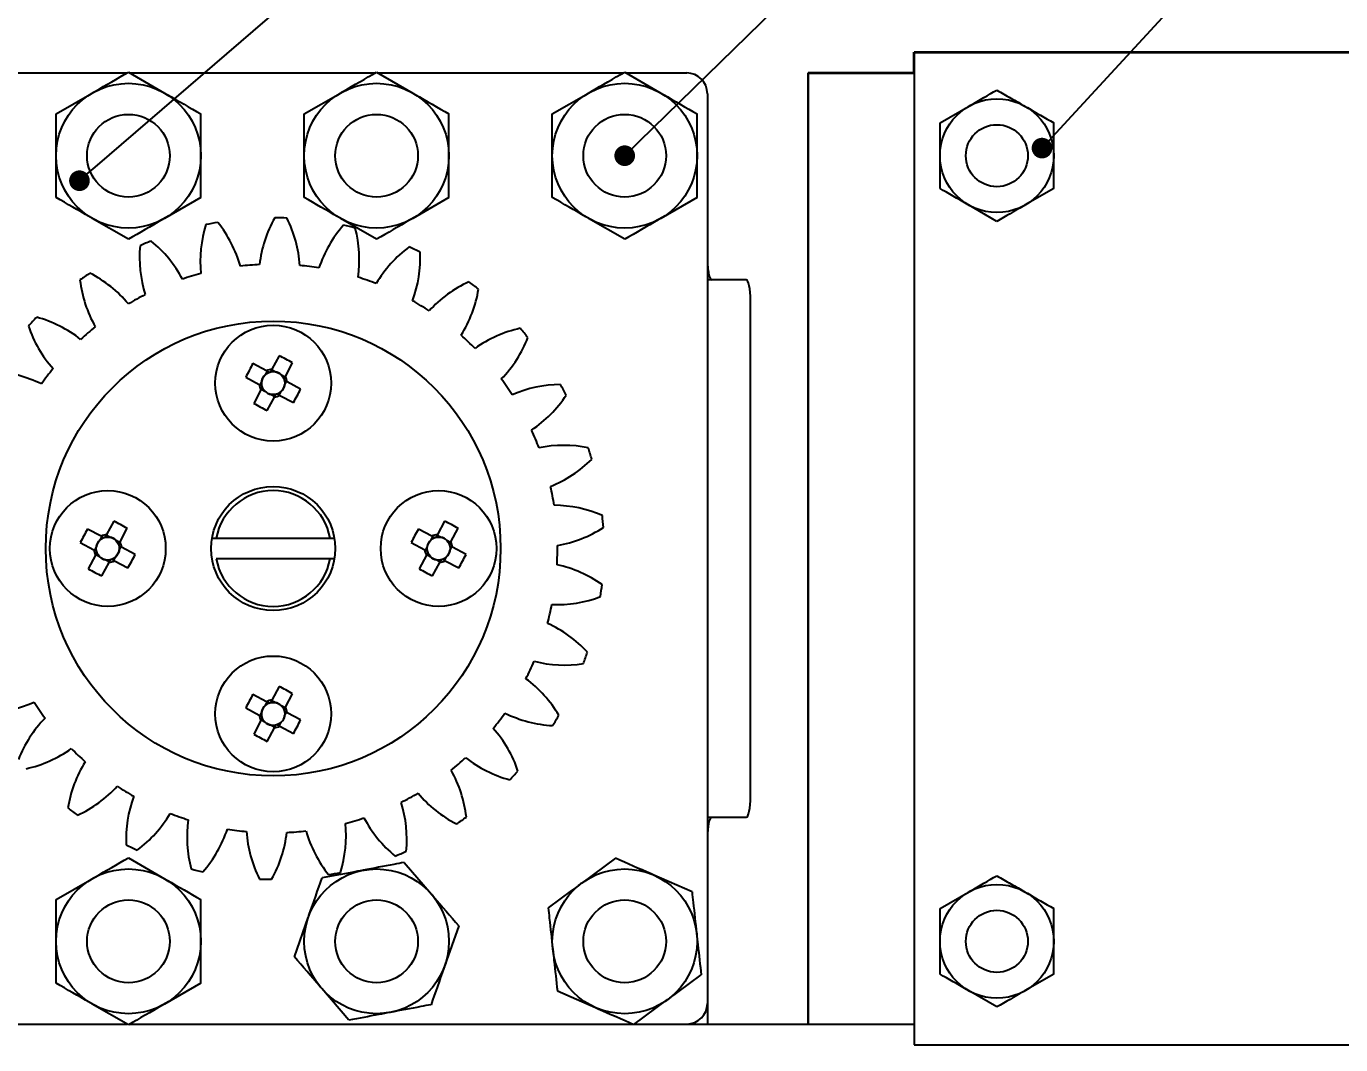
# Model space of a CAD drawing. Header units: millimetres. Extents: x 20430 to 36223, y 4362 to 8014.
# Drawn here: x 21219.8 to 21283.4, y 4544.5 to 4593.7 of the extents above; entities that cross this region are included whole.
import ezdxf
from ezdxf import colors
from ezdxf.entities.mleader import LeaderData, LeaderLine
from ezdxf.math import Vec2, Vec3

# ---------------------------------------------------------------- set-up
doc = ezdxf.new("R2010")
doc.units = ezdxf.units.MM
doc.layers.get('0').update_dxf_attribs({"lineweight": 35})
doc.layers.add('Nét mảnh', color=130, linetype='Continuous', lineweight=13)
doc.layers.add('Nét đậm', color=7, linetype='Continuous', lineweight=35)
doc.styles.add('MtXpl_TCVN_7284', font='')
doc.styles.get("Standard").update_dxf_attribs({"font": '', "height": 4.375})
doc.styles.get('MtXpl_TCVN_7284').set_extended_font_data('TCVN 7284')
doc.styles.get('Standard').set_extended_font_data('TCVN 7284')
doc.dimstyles.new('ISO-25$0', dxfattribs={"dimtxt": 4.375, "dimasz": 2.5, "dimexe": 1.25, "dimexo": 0.625, "dimtad": 1, "dimtxsty": 'Standard', "dimblk": 'OPEN30', "dimcen": 2.5, "dimadec": 0, "dimazin": 0, "dimtfac": 1, "dimtmove": 0, "dimatfit": 3, "dimldrblk": 'OPEN30', "dimfxl": 1, "dimarcsym": 0})

# ---------------------------------------------------------------- blocks, each defined once
blk = doc.blocks.new('_Dot')
at = {"color": 0, "linetype": 'ByBlock', "lineweight": -2}
blk.add_line((-0.5, 0), (-1, 0), dxfattribs=at)
at = {"color": 0, "linetype": 'ByBlock', "const_width": 0.5}
blk.add_lwpolyline([(-0.25, 0, 1), (0.25, 0, 1)], format="xyb", close=True, dxfattribs=at)
blk = doc.blocks.new('_Open30')
at = {"color": 0, "linetype": 'ByBlock', "lineweight": -2}
for p, q in [((-1, 0.268), (0, 0)), ((0, 0), (-1, -0.268)), ((0, 0), (-1, 0))]:
    blk.add_line(p, q, dxfattribs=at)
blk = doc.blocks.new('*D126')
at = {"layer": 'Defpoints', "color": 0, "transparency": 16777216}
for p in [(21373.734, 4642.186), (21053.734, 4568.479), (21373.734, 4568.479)]:
    blk.add_point(p, dxfattribs=at)
at = {"layer": 'Nét mảnh', "color": 0, "lineweight": -2, "transparency": 16777216}
for p, q in [((21053.734, 4569.729), (21053.734, 4644.686)), ((21373.734, 4569.729), (21373.734, 4644.686)), ((21058.734, 4642.186), (21368.734, 4642.186))]:
    blk.add_line(p, q, dxfattribs=at)
at = {"layer": 'Nét mảnh', "color": 0, "lineweight": -2, "transparency": 16777216, "xscale": 5, "yscale": 5, "zscale": 5, "rotation": 180}
blk.add_blockref('_Open30', (21053.734, 4642.186), dxfattribs=at)
at = {"layer": 'Nét mảnh', "color": 0, "lineweight": -2, "transparency": 16777216, "xscale": 5, "yscale": 5, "zscale": 5}
blk.add_blockref('_Open30', (21373.734, 4642.186), dxfattribs=at)
at = {"layer": 'Nét mảnh', "color": 0, "transparency": 16777216, "insert": (21213.734, 4645.186), "char_height": 4.375, "attachment_point": 5}
blk.add_mtext('{\\H0.8x;320}', dxfattribs=at)

msp = doc.modelspace()

# ---------------------------------------------------------------- linework, layer by layer
at = {"color": 7, "linetype": 'Continuous', "lineweight": 25}
for p, q in [((21195.734, 4591.479), (21224.662, 4591.479)), ((21224.734, 4591.521), (21226.484, 4590.51)), ((21224.806, 4591.479), (21236.662, 4591.479)), ((21236.734, 4591.521), (21238.484, 4590.51)), ((21236.806, 4591.479), (21248.662, 4591.479)), ((21248.734, 4591.521), (21250.484, 4590.51)), ((21248.806, 4591.479), (21251.734, 4591.479)), ((21257.609, 4545.479), (21257.609, 4591.479)), ((21257.619, 4545.479), (21257.619, 4591.479)), ((21262.734, 4591.479), (21262.734, 4544.479)), ((21221.234, 4589.5), (21222.984, 4590.51)), ((21233.234, 4589.5), (21234.984, 4590.51)), ((21245.234, 4589.5), (21246.984, 4590.51)), ((21252.734, 4590.479), (21252.734, 4545.479)), ((21263.984, 4589.067), (21265.359, 4589.861)), ((21269.484, 4585.891), (21268.109, 4585.098)), ((21228.234, 4585.458), (21226.484, 4584.448)), ((21240.234, 4585.458), (21238.484, 4584.448)), ((21252.234, 4585.458), (21250.484, 4584.448)), ((21266.734, 4584.304), (21265.359, 4585.098)), ((21224.734, 4583.438), (21222.984, 4584.448)), ((21236.734, 4583.438), (21234.984, 4584.448)), ((21248.734, 4583.438), (21246.984, 4584.448)), ((21254.609, 4581.479), (21252.734, 4581.479)), ((21254.817, 4556.479), (21254.817, 4580.479)), ((21232.023, 4577.806), (21231.674, 4577.152)), ((21231.41, 4577.071), (21230.756, 4577.421)), ((21231.443, 4577.054), (21231.351, 4576.883)), ((21231.827, 4577.027), (21231.656, 4577.119)), ((21232.326, 4576.803), (21232.676, 4577.457)), ((21230.407, 4576.768), (21231.061, 4576.419)), ((21231.186, 4576.572), (21231.094, 4576.401)), ((21232.309, 4576.77), (21232.137, 4576.862)), ((21232.282, 4576.386), (21232.374, 4576.557)), ((21233.061, 4576.19), (21232.406, 4576.539)), ((21231.142, 4576.155), (21230.792, 4575.501)), ((21231.159, 4576.188), (21231.33, 4576.097)), ((21231.445, 4575.152), (21231.794, 4575.807)), ((21231.641, 4575.931), (21231.812, 4575.839)), ((21232.025, 4575.904), (21232.116, 4576.076)), ((21232.058, 4575.887), (21232.712, 4575.537)), ((21223.41, 4569.071), (21222.756, 4569.421)), ((21224.023, 4569.806), (21223.674, 4569.152)), ((21224.326, 4568.803), (21224.676, 4569.457)), ((21239.41, 4569.071), (21238.756, 4569.421)), ((21240.023, 4569.806), (21239.674, 4569.152)), ((21240.326, 4568.803), (21240.676, 4569.457)), ((21222.407, 4568.768), (21223.061, 4568.419)), ((21223.443, 4569.054), (21223.351, 4568.883)), ((21223.827, 4569.027), (21223.656, 4569.119)), ((21224.309, 4568.77), (21224.137, 4568.862)), ((21228.979, 4568.979), (21234.489, 4568.979)), ((21238.407, 4568.768), (21239.061, 4568.419)), ((21239.443, 4569.054), (21239.351, 4568.883)), ((21239.827, 4569.027), (21239.656, 4569.119)), ((21240.309, 4568.77), (21240.137, 4568.862)), ((21223.142, 4568.155), (21222.792, 4567.501)), ((21223.186, 4568.572), (21223.094, 4568.401)), ((21223.159, 4568.188), (21223.33, 4568.097)), ((21224.282, 4568.386), (21224.374, 4568.557)), ((21225.061, 4568.19), (21224.406, 4568.539)), ((21239.142, 4568.155), (21238.792, 4567.501)), ((21239.186, 4568.572), (21239.094, 4568.401)), ((21239.159, 4568.188), (21239.33, 4568.097)), ((21240.282, 4568.386), (21240.374, 4568.557)), ((21241.061, 4568.19), (21240.406, 4568.539)), ((21223.445, 4567.152), (21223.794, 4567.807)), ((21223.641, 4567.931), (21223.812, 4567.84)), ((21224.025, 4567.904), (21224.116, 4568.076)), ((21224.058, 4567.887), (21224.712, 4567.537)), ((21234.489, 4567.979), (21228.979, 4567.979)), ((21239.445, 4567.152), (21239.794, 4567.807)), ((21239.641, 4567.931), (21239.812, 4567.84)), ((21240.025, 4567.904), (21240.116, 4568.076)), ((21240.058, 4567.887), (21240.712, 4567.537)), ((21232.023, 4561.806), (21231.674, 4561.152)), ((21231.41, 4561.071), (21230.756, 4561.421)), ((21231.827, 4561.027), (21231.656, 4561.119)), ((21232.326, 4560.803), (21232.676, 4561.457)), ((21230.407, 4560.768), (21231.061, 4560.419)), ((21231.186, 4560.572), (21231.094, 4560.401)), ((21231.443, 4561.054), (21231.351, 4560.883)), ((21232.309, 4560.77), (21232.137, 4560.862)), ((21232.282, 4560.386), (21232.374, 4560.557)), ((21233.061, 4560.19), (21232.406, 4560.539)), ((21231.142, 4560.155), (21230.792, 4559.501)), ((21231.159, 4560.188), (21231.33, 4560.097)), ((21231.641, 4559.931), (21231.812, 4559.84)), ((21232.025, 4559.904), (21232.116, 4560.076)), ((21232.058, 4559.887), (21232.712, 4559.537)), ((21231.445, 4559.152), (21231.794, 4559.807)), ((21252.734, 4555.479), (21254.609, 4555.479)), ((21224.734, 4553.521), (21226.484, 4552.51)), ((21248.291, 4553.496), (21246.662, 4552.3)), ((21238.069, 4553.294), (21239.387, 4551.762)), ((21221.234, 4551.5), (21222.984, 4552.51)), ((21251.991, 4551.871), (21250.141, 4552.684)), ((21263.984, 4551.067), (21265.359, 4551.861)), ((21232.763, 4548.728), (21233.431, 4550.636)), ((21240.705, 4550.23), (21240.037, 4548.323)), ((21269.484, 4547.891), (21268.109, 4547.098)), ((21228.234, 4547.458), (21226.484, 4546.448)), ((21235.398, 4545.665), (21234.081, 4547.197)), ((21245.477, 4547.087), (21247.327, 4546.274)), ((21249.177, 4545.462), (21250.806, 4546.658)), ((21266.734, 4546.304), (21265.359, 4547.098)), ((21224.734, 4545.438), (21222.984, 4546.448)), ((21212.806, 4545.479), (21224.662, 4545.479)), ((21224.806, 4545.479), (21249.138, 4545.479)), ((21249.2, 4545.479), (21262.734, 4545.479)), ((21262.734, 4544.479), (21370.734, 4544.479))]:
    msp.add_line(p, q, dxfattribs=at)
for centre, radius in [((21224.734, 4587.479), 3.5), ((21236.734, 4587.479), 3.5), ((21248.734, 4587.479), 3.5), ((21266.734, 4587.479), 2.75), ((21224.734, 4587.479), 2), ((21236.734, 4587.479), 2), ((21248.734, 4587.479), 2), ((21266.734, 4587.479), 1.5), ((21231.734, 4568.479), 11), ((21231.734, 4576.479), 2.8), ((21231.734, 4576.479), 0.556), ((21223.734, 4568.479), 2.8), ((21231.734, 4568.479), 3), ((21239.734, 4568.479), 2.8), ((21223.734, 4568.479), 0.556), ((21239.734, 4568.479), 0.556), ((21231.734, 4560.479), 2.8), ((21231.734, 4560.479), 0.556), ((21224.734, 4549.479), 3.5), ((21236.734, 4549.479), 3.5), ((21248.734, 4549.479), 3.5), ((21266.734, 4549.479), 2.75), ((21224.734, 4549.479), 2), ((21236.734, 4549.479), 2), ((21248.734, 4549.479), 2), ((21266.734, 4549.479), 1.5)]:
    msp.add_circle(centre, radius, dxfattribs=at)
for centre, radius, start, end in [((21251.734, 4590.479), 1, 0, 90), ((21234.208, 4582.356), 6, 162.65069, 185.54766), ((21231.734, 4568.479), 16, 99.63534, 101.73144), ((21224.374, 4580.501), 6, 15.81912, 38.71608), ((21237.039, 4581.538), 6, 150.65069, 173.54766), ((21231.734, 4568.479), 16, 87.63534, 89.73144), ((21227.035, 4581.768), 6, 3.81912, 26.71608), ((21239.638, 4580.15), 6, 138.65069, 161.54766), ((21231.734, 4568.479), 16, 75.63534, 77.73144), ((21229.9, 4582.455), 6, 351.81912, 14.71608), ((21231.734, 4568.479), 16, 111.63534, 113.73144), ((21222.036, 4578.708), 6, 27.81912, 50.71608), ((21231.269, 4582.567), 6, 174.65069, 197.54766), ((21241.892, 4578.251), 6, 126.65069, 149.54766), ((21231.734, 4568.479), 16, 63.63534, 65.73144), ((21232.846, 4582.531), 6, 339.81912, 2.71608), ((21231.734, 4568.479), 13.749, 92.7394, 96.62738), ((21231.734, 4568.479), 13.749, 80.7394, 84.62738), ((21231.734, 4568.479), 16, 123.63534, 125.73144), ((21228.35, 4582.162), 6, 186.65069, 209.54766), ((21220.121, 4576.468), 6, 39.81912, 62.71608), ((21231.734, 4568.479), 13.749, 104.7394, 108.62738), ((21231.734, 4568.479), 13.749, 68.7394, 72.62738), ((21243.702, 4575.926), 6, 114.65069, 137.54766), ((21235.743, 4581.992), 6, 327.81912, 350.71608), ((21231.734, 4568.479), 16, 51.63534, 53.73144), ((21231.734, 4568.479), 13.749, 116.7394, 120.62738), ((21231.734, 4568.479), 13.749, 56.7394, 60.62738), ((21231.734, 4568.479), 16, 135.63534, 137.73144), ((21218.714, 4573.879), 6, 51.81912, 74.71608), ((21225.579, 4581.16), 6, 198.65069, 221.54766), ((21231.734, 4568.479), 13.749, 128.7394, 132.62738), ((21244.988, 4573.275), 6, 102.65069, 125.54766), ((21231.734, 4568.479), 16, 39.63534, 41.73144), ((21231.734, 4568.479), 13.749, 44.7394, 48.62738), ((21238.465, 4580.863), 6, 315.81912, 338.71608), ((21227.183, 4567.956), 10.975, 59.96797, 63.83204), ((21217.876, 4571.054), 6, 63.81912, 86.71608), ((21231.734, 4568.479), 13.749, 140.7394, 144.62738), ((21240.257, 4571.928), 10.975, 149.96797, 153.83204), ((21231.734, 4576.479), 0.675, 95.13063, 118.66938), ((21231.734, 4576.479), 0.675, 185.13063, 208.66938), ((21231.734, 4576.479), 0.675, 5.13063, 28.66938), ((21231.734, 4568.479), 13.749, 32.7394, 36.62738), ((21245.696, 4570.414), 6, 90.65069, 113.54766), ((21231.734, 4568.479), 16, 27.63534, 29.73144), ((21231.734, 4576.479), 0.675, 275.13063, 298.66938), ((21223.211, 4581.03), 10.975, 329.96797, 333.83204), ((21240.893, 4579.193), 6, 303.81912, 326.71608), ((21236.285, 4585.002), 10.975, 239.96797, 243.83204), ((21231.734, 4568.479), 13.749, 20.7394, 24.62738), ((21245.793, 4567.469), 6, 78.65069, 101.54766), ((21231.734, 4568.479), 16, 15.63534, 17.73144), ((21242.92, 4577.055), 6, 291.81912, 314.71608), ((21231.734, 4568.479), 2.8, 10.28656, 169.71344), ((21231.734, 4568.479), 13.749, 8.7394, 12.62738), ((21245.276, 4564.568), 6, 66.65069, 89.54766), ((21231.734, 4568.479), 16, 3.63534, 5.73144), ((21232.257, 4563.928), 10.975, 149.96797, 153.83204), ((21219.183, 4559.956), 10.975, 59.96797, 63.83204), ((21248.257, 4563.928), 10.975, 149.96797, 153.83204), ((21235.183, 4559.956), 10.975, 59.96797, 63.83204), ((21244.459, 4574.542), 6, 279.81912, 302.71608), ((21223.734, 4568.479), 0.675, 95.13063, 118.66938), ((21223.734, 4568.479), 0.675, 5.13063, 28.66938), ((21239.734, 4568.479), 0.675, 95.13063, 118.66938), ((21239.734, 4568.479), 0.675, 5.13063, 28.66938), ((21223.734, 4568.479), 0.675, 185.13063, 208.66938), ((21215.211, 4573.03), 10.975, 329.96797, 333.83204), ((21239.734, 4568.479), 0.675, 185.13063, 208.66938), ((21231.211, 4573.03), 10.975, 329.96797, 333.83204), ((21231.734, 4568.479), 13.749, 356.7394, 0.62738), ((21228.285, 4577.002), 10.975, 239.96797, 243.83204), ((21223.734, 4568.479), 0.675, 275.13063, 298.66938), ((21231.734, 4568.479), 2.8, 190.28656, 349.71344), ((21244.285, 4577.002), 10.975, 239.96797, 243.83204), ((21239.734, 4568.479), 0.675, 275.13063, 298.66938), ((21244.167, 4561.838), 6, 54.65069, 77.54766), ((21231.734, 4568.479), 16, 351.63534, 353.73144), ((21231.734, 4568.479), 13.749, 344.7394, 348.62738), ((21245.441, 4571.764), 6, 267.81912, 290.71608), ((21242.515, 4559.398), 6, 42.65069, 65.54766), ((21231.734, 4568.479), 13.749, 332.7394, 336.62738), ((21245.825, 4568.842), 6, 255.81912, 278.71608), ((21231.734, 4568.479), 16, 339.63534, 341.73144), ((21227.183, 4551.956), 10.975, 59.96797, 63.83204), ((21240.391, 4557.355), 6, 30.65069, 53.54766), ((21240.257, 4555.928), 10.975, 149.96797, 153.83204), ((21231.734, 4560.479), 0.675, 95.13063, 118.66938), ((21217.772, 4566.544), 6, 270.65069, 293.54766), ((21231.734, 4568.479), 13.749, 212.7394, 216.62738), ((21231.734, 4560.479), 0.675, 5.13063, 28.66938), ((21231.734, 4568.479), 13.749, 320.7394, 324.62738), ((21245.592, 4565.904), 6, 243.81912, 266.71608), ((21225.003, 4556.095), 6, 135.81912, 158.71608), ((21231.734, 4560.479), 0.675, 185.13063, 208.66938), ((21231.734, 4560.479), 0.675, 275.13063, 298.66938), ((21223.211, 4565.03), 10.975, 329.96797, 333.83204), ((21231.734, 4568.479), 16, 327.63534, 329.73144), ((21236.285, 4569.002), 10.975, 239.96797, 243.83204), ((21237.889, 4555.799), 6, 18.65069, 41.54766), ((21218.48, 4563.683), 6, 282.65069, 305.54766), ((21231.734, 4568.479), 13.749, 224.7394, 228.62738), ((21227.725, 4554.966), 6, 147.81912, 170.71608), ((21231.734, 4568.479), 13.749, 308.7394, 312.62738), ((21244.754, 4563.079), 6, 231.81912, 254.71608), ((21235.118, 4554.796), 6, 6.65069, 29.54766), ((21231.734, 4568.479), 16, 315.63534, 317.73144), ((21219.766, 4561.032), 6, 294.65069, 317.54766), ((21231.734, 4568.479), 13.749, 236.7394, 240.62738), ((21231.734, 4568.479), 13.749, 296.7394, 300.62738), ((21243.347, 4560.49), 6, 219.81912, 242.71608), ((21230.622, 4554.428), 6, 159.81912, 182.71608), ((21232.199, 4554.391), 6, 354.65069, 17.54766), ((21231.734, 4568.479), 16, 231.63534, 233.73144), ((21221.576, 4558.707), 6, 306.65069, 329.54766), ((21231.734, 4568.479), 13.749, 248.7394, 252.62738), ((21231.734, 4568.479), 13.749, 284.7394, 288.62738), ((21241.432, 4558.25), 6, 207.81912, 230.71608), ((21231.734, 4568.479), 16, 303.63534, 305.73144), ((21233.568, 4554.503), 6, 171.81912, 194.71608), ((21223.83, 4556.808), 6, 318.65069, 341.54766), ((21231.734, 4568.479), 13.749, 260.7394, 264.62738), ((21236.433, 4555.19), 6, 183.81912, 206.71608), ((21226.429, 4555.42), 6, 330.65069, 353.54766), ((21231.734, 4568.479), 13.749, 272.7394, 276.62738), ((21239.094, 4556.458), 6, 195.81912, 218.71608), ((21229.26, 4554.602), 6, 342.65069, 5.54766), ((21231.734, 4568.479), 16, 243.63534, 245.73144), ((21231.734, 4568.479), 16, 291.63534, 293.73144), ((21231.734, 4568.479), 16, 255.63534, 257.73144), ((21231.734, 4568.479), 16, 267.63534, 269.73144), ((21231.734, 4568.479), 16, 279.63534, 281.73144), ((21251.734, 4546.479), 1, 270, 0)]:
    msp.add_arc(centre, radius, start, end, dxfattribs=at)
for centre, major_axis, ratio, start_param, end_param in [((21252.942, 4582.479), (0, 1), 0.208333, 1.570796, 3.141593), ((21254.609, 4580.479), (0, 1), 0.208333, 4.712389, 6.283185), ((21231.766, 4576.54), (-0.232, -0.434), 0.990116, 2.77218, 3.511006), ((21231.673, 4576.512), (-0.434, 0.232), 0.990116, 5.913772, 6.652598), ((21231.795, 4576.447), (-0.434, 0.232), 0.990116, 2.77218, 3.511006), ((21231.701, 4576.418), (-0.232, -0.434), 0.990116, 5.913772, 6.652598), ((21223.673, 4568.512), (0.434, -0.232), 0.990116, 2.77218, 3.511006), ((21223.766, 4568.54), (-0.232, -0.434), 0.990116, 2.77218, 3.511006), ((21239.673, 4568.512), (-0.434, 0.232), 0.990116, 5.913772, 6.652598), ((21239.766, 4568.54), (0.232, 0.434), 0.990116, 5.913772, 6.652598), ((21223.701, 4568.418), (-0.232, -0.434), 0.990116, 5.913772, 6.652598), ((21223.795, 4568.447), (0.434, -0.232), 0.990116, 5.913772, 6.652598), ((21239.701, 4568.418), (0.232, 0.434), 0.990116, 2.77218, 3.511006), ((21239.795, 4568.447), (-0.434, 0.232), 0.990116, 2.77218, 3.511006), ((21231.673, 4560.512), (0.434, -0.232), 0.990116, 2.77218, 3.511006), ((21231.766, 4560.54), (0.232, 0.434), 0.990116, 5.913772, 6.652598), ((21231.701, 4560.418), (0.232, 0.434), 0.990116, 2.77218, 3.511006), ((21231.795, 4560.447), (0.434, -0.232), 0.990116, 5.913772, 6.652598), ((21254.609, 4556.479), (0, 1), 0.208333, 3.141593, 4.712389), ((21252.942, 4554.479), (0, 1), 0.208333, 0, 1.570796)]:
    msp.add_ellipse(centre, major_axis=major_axis, ratio=ratio, start_param=start_param, end_param=end_param, dxfattribs=at)
for points, knots in [([(21222.984, 4590.51), (21223.025, 4590.534), (21223.616, 4590.875), (21224.195, 4591.21), (21224.734, 4591.521)], [0, 0, 0, 0, 0.070174, 1, 1, 1, 1]), ([(21234.984, 4590.51), (21235.025, 4590.534), (21235.616, 4590.875), (21236.195, 4591.21), (21236.734, 4591.521)], [0, 0, 0, 0, 0.070174, 1, 1, 1, 1]), ([(21246.984, 4590.51), (21247.025, 4590.534), (21247.616, 4590.875), (21248.195, 4591.21), (21248.734, 4591.521)], [0, 0, 0, 0, 0.070174, 1, 1, 1, 1]), ([(21226.484, 4590.51), (21226.525, 4590.486), (21227.116, 4590.145), (21227.695, 4589.811), (21228.234, 4589.5)], [0, 0, 0, 0, 0.070174, 1, 1, 1, 1]), ([(21238.484, 4590.51), (21238.525, 4590.486), (21239.116, 4590.145), (21239.695, 4589.811), (21240.234, 4589.5)], [0, 0, 0, 0, 0.070174, 1, 1, 1, 1]), ([(21250.484, 4590.51), (21250.525, 4590.486), (21251.116, 4590.145), (21251.695, 4589.811), (21252.234, 4589.5)], [0, 0, 0, 0, 0.070174, 1, 1, 1, 1]), ([(21265.359, 4589.861), (21265.392, 4589.879), (21265.856, 4590.148), (21266.311, 4590.41), (21266.734, 4590.655)], [0, 0, 0, 0, 0.07015, 1, 1, 1, 1]), ([(21266.734, 4590.655), (21266.957, 4590.526), (21267.408, 4590.265), (21267.874, 4589.996), (21268.109, 4589.861)], [0, 0, 0, 0, 0.495458, 1, 1, 1, 1]), ([(21268.109, 4589.861), (21268.142, 4589.842), (21268.606, 4589.574), (21269.061, 4589.311), (21269.484, 4589.067)], [0, 0, 0, 0, 0.07015, 1, 1, 1, 1]), ([(21221.234, 4587.479), (21221.234, 4587.663), (21221.234, 4588.347), (21221.234, 4589.013), (21221.234, 4589.5)], [0, 0, 0, 0, 0.268634, 1, 1, 1, 1]), ([(21228.234, 4587.479), (21228.234, 4587.663), (21228.234, 4588.347), (21228.234, 4589.013), (21228.234, 4589.5)], [0, 0, 0, 0, 0.268634, 1, 1, 1, 1]), ([(21233.234, 4587.479), (21233.234, 4587.663), (21233.234, 4588.347), (21233.234, 4589.013), (21233.234, 4589.5)], [0, 0, 0, 0, 0.268634, 1, 1, 1, 1]), ([(21240.234, 4587.479), (21240.234, 4587.663), (21240.234, 4588.347), (21240.234, 4589.013), (21240.234, 4589.5)], [0, 0, 0, 0, 0.268634, 1, 1, 1, 1]), ([(21245.234, 4587.479), (21245.234, 4587.663), (21245.234, 4588.347), (21245.234, 4589.013), (21245.234, 4589.5)], [0, 0, 0, 0, 0.268634, 1, 1, 1, 1]), ([(21252.234, 4587.479), (21252.234, 4587.663), (21252.234, 4588.347), (21252.234, 4589.013), (21252.234, 4589.5)], [0, 0, 0, 0, 0.268634, 1, 1, 1, 1]), ([(21263.984, 4587.479), (21263.984, 4587.623), (21263.984, 4588.161), (21263.984, 4588.684), (21263.984, 4589.067)], [0, 0, 0, 0, 0.268634, 1, 1, 1, 1]), ([(21269.484, 4587.479), (21269.484, 4587.623), (21269.484, 4588.161), (21269.484, 4588.684), (21269.484, 4589.067)], [0, 0, 0, 0, 0.268634, 1, 1, 1, 1]), ([(21221.234, 4585.458), (21221.234, 4585.628), (21221.234, 4586.287), (21221.234, 4586.971), (21221.234, 4587.479)], [0, 0, 0, 0, 0.257551, 1, 1, 1, 1]), ([(21228.234, 4585.458), (21228.234, 4585.628), (21228.234, 4586.287), (21228.234, 4586.971), (21228.234, 4587.479)], [0, 0, 0, 0, 0.257551, 1, 1, 1, 1]), ([(21233.234, 4585.458), (21233.234, 4585.628), (21233.234, 4586.287), (21233.234, 4586.971), (21233.234, 4587.479)], [0, 0, 0, 0, 0.257551, 1, 1, 1, 1]), ([(21240.234, 4585.458), (21240.234, 4585.628), (21240.234, 4586.287), (21240.234, 4586.971), (21240.234, 4587.479)], [0, 0, 0, 0, 0.257551, 1, 1, 1, 1]), ([(21245.234, 4585.458), (21245.234, 4585.628), (21245.234, 4586.287), (21245.234, 4586.971), (21245.234, 4587.479)], [0, 0, 0, 0, 0.257551, 1, 1, 1, 1]), ([(21252.234, 4585.458), (21252.234, 4585.628), (21252.234, 4586.287), (21252.234, 4586.971), (21252.234, 4587.479)], [0, 0, 0, 0, 0.257551, 1, 1, 1, 1]), ([(21263.984, 4585.891), (21263.984, 4586.025), (21263.984, 4586.542), (21263.984, 4587.08), (21263.984, 4587.479)], [0, 0, 0, 0, 0.257551, 1, 1, 1, 1]), ([(21269.484, 4585.891), (21269.484, 4586.025), (21269.484, 4586.542), (21269.484, 4587.08), (21269.484, 4587.479)], [0, 0, 0, 0, 0.257551, 1, 1, 1, 1]), ([(21265.359, 4585.098), (21265.326, 4585.116), (21264.862, 4585.384), (21264.407, 4585.647), (21263.984, 4585.891)], [0, 0, 0, 0, 0.07015, 1, 1, 1, 1]), ([(21222.984, 4584.448), (21222.942, 4584.472), (21222.352, 4584.813), (21221.772, 4585.147), (21221.234, 4585.458)], [0, 0, 0, 0, 0.070174, 1, 1, 1, 1]), ([(21234.984, 4584.448), (21234.942, 4584.472), (21234.352, 4584.813), (21233.772, 4585.147), (21233.234, 4585.458)], [0, 0, 0, 0, 0.070174, 1, 1, 1, 1]), ([(21246.984, 4584.448), (21246.942, 4584.472), (21246.352, 4584.813), (21245.772, 4585.147), (21245.234, 4585.458)], [0, 0, 0, 0, 0.070174, 1, 1, 1, 1]), ([(21268.109, 4585.098), (21268.076, 4585.079), (21267.612, 4584.811), (21267.157, 4584.548), (21266.734, 4584.304)], [0, 0, 0, 0, 0.0701503, 1, 1, 1, 1]), ([(21226.484, 4584.448), (21226.442, 4584.424), (21225.852, 4584.083), (21225.272, 4583.749), (21224.734, 4583.438)], [0, 0, 0, 0, 0.070174, 1, 1, 1, 1]), ([(21238.484, 4584.448), (21238.442, 4584.424), (21237.852, 4584.083), (21237.272, 4583.749), (21236.734, 4583.438)], [0, 0, 0, 0, 0.070174, 1, 1, 1, 1]), ([(21250.484, 4584.448), (21250.442, 4584.424), (21249.852, 4584.083), (21249.272, 4583.749), (21248.734, 4583.438)], [0, 0, 0, 0, 0.070174, 1, 1, 1, 1]), ([(21231.542, 4577.001), (21231.535, 4577.005), (21231.494, 4577.027), (21231.45, 4577.05), (21231.415, 4577.069), (21231.41, 4577.071)], [0, 0, 0, 0, 0.160618, 0.883257, 1, 1, 1, 1]), ([(21231.674, 4577.152), (21231.671, 4577.147), (21231.652, 4577.111), (21231.629, 4577.068), (21231.607, 4577.027), (21231.603, 4577.019)], [0, 0, 0, 0, 0.116743, 0.839382, 1, 1, 1, 1]), ([(21231.061, 4576.419), (21231.066, 4576.416), (21231.102, 4576.397), (21231.145, 4576.374), (21231.186, 4576.352), (21231.194, 4576.348)], [0, 0, 0, 0, 0.1167429, 0.8393822, 1, 1, 1, 1]), ([(21232.256, 4576.671), (21232.26, 4576.678), (21232.282, 4576.719), (21232.305, 4576.763), (21232.324, 4576.798), (21232.326, 4576.803)], [0, 0, 0, 0, 0.1606178, 0.8832571, 1, 1, 1, 1]), ([(21232.406, 4576.539), (21232.402, 4576.542), (21232.366, 4576.561), (21232.323, 4576.584), (21232.282, 4576.606), (21232.274, 4576.61)], [0, 0, 0, 0, 0.116743, 0.839382, 1, 1, 1, 1]), ([(21231.212, 4576.287), (21231.208, 4576.28), (21231.186, 4576.239), (21231.163, 4576.195), (21231.144, 4576.16), (21231.142, 4576.155)], [0, 0, 0, 0, 0.160618, 0.883257, 1, 1, 1, 1]), ([(21231.794, 4575.807), (21231.797, 4575.812), (21231.816, 4575.847), (21231.839, 4575.89), (21231.861, 4575.931), (21231.865, 4575.939)], [0, 0, 0, 0, 0.116743, 0.839382, 1, 1, 1, 1]), ([(21231.926, 4575.957), (21231.933, 4575.953), (21231.974, 4575.931), (21232.018, 4575.908), (21232.053, 4575.889), (21232.058, 4575.887)], [0, 0, 0, 0, 0.160618, 0.883257, 1, 1, 1, 1]), ([(21223.542, 4569.001), (21223.535, 4569.005), (21223.494, 4569.027), (21223.45, 4569.05), (21223.415, 4569.069), (21223.41, 4569.071)], [0, 0, 0, 0, 0.1606178, 0.8832571, 1, 1, 1, 1]), ([(21223.674, 4569.152), (21223.671, 4569.147), (21223.652, 4569.111), (21223.629, 4569.068), (21223.607, 4569.027), (21223.603, 4569.019)], [0, 0, 0, 0, 0.116743, 0.839382, 1, 1, 1, 1]), ([(21224.256, 4568.671), (21224.26, 4568.678), (21224.282, 4568.719), (21224.305, 4568.763), (21224.324, 4568.798), (21224.326, 4568.803)], [0, 0, 0, 0, 0.160618, 0.883257, 1, 1, 1, 1]), ([(21228.776, 4568.979), (21228.779, 4568.979), (21228.783, 4568.979), (21228.809, 4568.979), (21228.841, 4568.979), (21228.884, 4568.979), (21228.935, 4568.979), (21228.964, 4568.979), (21228.979, 4568.979)], [0, 0, 0, 0, 0.244624, 0.370897, 0.499561, 0.723785, 0.855508, 1, 1, 1, 1]), ([(21234.489, 4568.979), (21234.504, 4568.979), (21234.533, 4568.979), (21234.583, 4568.979), (21234.627, 4568.979), (21234.659, 4568.979), (21234.685, 4568.979), (21234.689, 4568.979), (21234.692, 4568.979)], [0, 0, 0, 0, 0.1444652, 0.2761792, 0.5004385, 0.6290842, 0.7553509, 1, 1, 1, 1]), ([(21239.542, 4569.001), (21239.535, 4569.005), (21239.494, 4569.027), (21239.45, 4569.05), (21239.415, 4569.069), (21239.41, 4569.071)], [0, 0, 0, 0, 0.160618, 0.883257, 1, 1, 1, 1]), ([(21239.674, 4569.152), (21239.671, 4569.147), (21239.652, 4569.111), (21239.629, 4569.068), (21239.607, 4569.027), (21239.603, 4569.019)], [0, 0, 0, 0, 0.1167429, 0.8393822, 1, 1, 1, 1]), ([(21240.256, 4568.671), (21240.26, 4568.678), (21240.282, 4568.719), (21240.305, 4568.763), (21240.324, 4568.798), (21240.326, 4568.803)], [0, 0, 0, 0, 0.160618, 0.883257, 1, 1, 1, 1]), ([(21223.061, 4568.419), (21223.066, 4568.416), (21223.102, 4568.397), (21223.145, 4568.374), (21223.186, 4568.352), (21223.194, 4568.348)], [0, 0, 0, 0, 0.116743, 0.839382, 1, 1, 1, 1]), ([(21223.212, 4568.287), (21223.208, 4568.28), (21223.186, 4568.239), (21223.163, 4568.195), (21223.144, 4568.16), (21223.142, 4568.155)], [0, 0, 0, 0, 0.160618, 0.883257, 1, 1, 1, 1]), ([(21224.406, 4568.539), (21224.402, 4568.542), (21224.366, 4568.561), (21224.323, 4568.584), (21224.282, 4568.606), (21224.274, 4568.61)], [0, 0, 0, 0, 0.116743, 0.839382, 1, 1, 1, 1]), ([(21239.061, 4568.419), (21239.066, 4568.416), (21239.102, 4568.397), (21239.145, 4568.374), (21239.186, 4568.352), (21239.194, 4568.348)], [0, 0, 0, 0, 0.116743, 0.839382, 1, 1, 1, 1]), ([(21239.212, 4568.287), (21239.208, 4568.28), (21239.186, 4568.239), (21239.163, 4568.195), (21239.144, 4568.16), (21239.142, 4568.155)], [0, 0, 0, 0, 0.160618, 0.883257, 1, 1, 1, 1]), ([(21240.406, 4568.539), (21240.402, 4568.542), (21240.366, 4568.561), (21240.323, 4568.584), (21240.282, 4568.606), (21240.274, 4568.61)], [0, 0, 0, 0, 0.116743, 0.839382, 1, 1, 1, 1]), ([(21223.794, 4567.807), (21223.797, 4567.812), (21223.816, 4567.847), (21223.839, 4567.89), (21223.861, 4567.931), (21223.865, 4567.939)], [0, 0, 0, 0, 0.1167429, 0.8393822, 1, 1, 1, 1]), ([(21223.926, 4567.957), (21223.933, 4567.953), (21223.974, 4567.931), (21224.018, 4567.908), (21224.053, 4567.889), (21224.058, 4567.887)], [0, 0, 0, 0, 0.160618, 0.883257, 1, 1, 1, 1]), ([(21234.692, 4567.979), (21234.689, 4567.979), (21234.685, 4567.979), (21234.659, 4567.979), (21234.627, 4567.979), (21234.583, 4567.979), (21234.533, 4567.979), (21234.504, 4567.979), (21234.489, 4567.979)], [0, 0, 0, 0, 0.244624, 0.370897, 0.499561, 0.723785, 0.855508, 1, 1, 1, 1]), ([(21239.794, 4567.807), (21239.797, 4567.812), (21239.816, 4567.847), (21239.839, 4567.89), (21239.861, 4567.931), (21239.865, 4567.939)], [0, 0, 0, 0, 0.116743, 0.839382, 1, 1, 1, 1]), ([(21239.926, 4567.957), (21239.933, 4567.953), (21239.974, 4567.931), (21240.018, 4567.908), (21240.053, 4567.889), (21240.058, 4567.887)], [0, 0, 0, 0, 0.1606178, 0.8832571, 1, 1, 1, 1]), ([(21231.674, 4561.152), (21231.671, 4561.147), (21231.652, 4561.111), (21231.629, 4561.068), (21231.607, 4561.027), (21231.603, 4561.019)], [0, 0, 0, 0, 0.116743, 0.839382, 1, 1, 1, 1]), ([(21231.542, 4561.001), (21231.535, 4561.005), (21231.494, 4561.027), (21231.45, 4561.05), (21231.415, 4561.069), (21231.41, 4561.071)], [0, 0, 0, 0, 0.160618, 0.883257, 1, 1, 1, 1]), ([(21232.256, 4560.671), (21232.26, 4560.678), (21232.282, 4560.719), (21232.305, 4560.763), (21232.324, 4560.798), (21232.326, 4560.803)], [0, 0, 0, 0, 0.160618, 0.883257, 1, 1, 1, 1]), ([(21232.406, 4560.539), (21232.402, 4560.542), (21232.366, 4560.561), (21232.323, 4560.584), (21232.282, 4560.606), (21232.274, 4560.61)], [0, 0, 0, 0, 0.1167429, 0.8393822, 1, 1, 1, 1]), ([(21231.061, 4560.419), (21231.066, 4560.416), (21231.102, 4560.397), (21231.145, 4560.374), (21231.186, 4560.352), (21231.194, 4560.348)], [0, 0, 0, 0, 0.116743, 0.839382, 1, 1, 1, 1]), ([(21231.212, 4560.287), (21231.208, 4560.28), (21231.186, 4560.239), (21231.163, 4560.195), (21231.144, 4560.16), (21231.142, 4560.155)], [0, 0, 0, 0, 0.1606178, 0.8832571, 1, 1, 1, 1]), ([(21231.794, 4559.807), (21231.797, 4559.812), (21231.816, 4559.847), (21231.839, 4559.89), (21231.861, 4559.931), (21231.865, 4559.939)], [0, 0, 0, 0, 0.116743, 0.839382, 1, 1, 1, 1]), ([(21231.926, 4559.957), (21231.933, 4559.953), (21231.974, 4559.931), (21232.018, 4559.908), (21232.053, 4559.889), (21232.058, 4559.887)], [0, 0, 0, 0, 0.160618, 0.883257, 1, 1, 1, 1]), ([(21222.984, 4552.51), (21223.025, 4552.534), (21223.616, 4552.875), (21224.195, 4553.21), (21224.734, 4553.521)], [0, 0, 0, 0, 0.070174, 1, 1, 1, 1]), ([(21250.141, 4552.684), (21250.097, 4552.703), (21249.473, 4552.977), (21248.86, 4553.246), (21248.291, 4553.496)], [0, 0, 0, 0, 0.070174, 1, 1, 1, 1]), ([(21236.084, 4552.918), (21235.903, 4552.884), (21235.231, 4552.757), (21234.577, 4552.633), (21234.098, 4552.543)], [0, 0, 0, 0, 0.268634, 1, 1, 1, 1]), ([(21238.069, 4553.294), (21237.903, 4553.262), (21237.256, 4553.14), (21236.583, 4553.013), (21236.084, 4552.918)], [0, 0, 0, 0, 0.257551, 1, 1, 1, 1]), ([(21226.484, 4552.51), (21226.525, 4552.486), (21227.116, 4552.145), (21227.695, 4551.811), (21228.234, 4551.5)], [0, 0, 0, 0, 0.070174, 1, 1, 1, 1]), ([(21233.431, 4550.636), (21233.446, 4550.681), (21233.672, 4551.325), (21233.893, 4551.956), (21234.098, 4552.543)], [0, 0, 0, 0, 0.070174, 1, 1, 1, 1]), ([(21246.662, 4552.3), (21246.624, 4552.272), (21246.074, 4551.868), (21245.535, 4551.472), (21245.034, 4551.104)], [0, 0, 0, 0, 0.070174, 1, 1, 1, 1]), ([(21265.359, 4551.861), (21265.392, 4551.879), (21265.856, 4552.148), (21266.311, 4552.41), (21266.734, 4552.655)], [0, 0, 0, 0, 0.07015, 1, 1, 1, 1]), ([(21266.734, 4552.655), (21266.957, 4552.526), (21267.408, 4552.265), (21267.874, 4551.996), (21268.109, 4551.861)], [0, 0, 0, 0, 0.495458, 1, 1, 1, 1]), ([(21239.387, 4551.762), (21239.419, 4551.725), (21239.864, 4551.208), (21240.3, 4550.701), (21240.705, 4550.23)], [0, 0, 0, 0, 0.070174, 1, 1, 1, 1]), ([(21251.991, 4551.871), (21252.01, 4551.703), (21252.082, 4551.048), (21252.157, 4550.368), (21252.213, 4549.863)], [0, 0, 0, 0, 0.257551, 1, 1, 1, 1]), ([(21268.109, 4551.861), (21268.142, 4551.842), (21268.606, 4551.574), (21269.061, 4551.311), (21269.484, 4551.067)], [0, 0, 0, 0, 0.07015, 1, 1, 1, 1]), ([(21221.234, 4549.479), (21221.234, 4549.663), (21221.234, 4550.347), (21221.234, 4551.013), (21221.234, 4551.5)], [0, 0, 0, 0, 0.268634, 1, 1, 1, 1]), ([(21228.234, 4549.479), (21228.234, 4549.663), (21228.234, 4550.347), (21228.234, 4551.013), (21228.234, 4551.5)], [0, 0, 0, 0, 0.268634, 1, 1, 1, 1]), ([(21245.034, 4551.104), (21245.052, 4550.935), (21245.124, 4550.281), (21245.199, 4549.601), (21245.255, 4549.095)], [0, 0, 0, 0, 0.257551, 1, 1, 1, 1]), ([(21263.984, 4549.479), (21263.984, 4549.623), (21263.984, 4550.161), (21263.984, 4550.684), (21263.984, 4551.067)], [0, 0, 0, 0, 0.268634, 1, 1, 1, 1]), ([(21269.484, 4549.479), (21269.484, 4549.623), (21269.484, 4550.161), (21269.484, 4550.684), (21269.484, 4551.067)], [0, 0, 0, 0, 0.268634, 1, 1, 1, 1]), ([(21252.213, 4549.863), (21252.233, 4549.68), (21252.308, 4549), (21252.381, 4548.338), (21252.434, 4547.854)], [0, 0, 0, 0, 0.268634, 1, 1, 1, 1]), ([(21221.234, 4547.458), (21221.234, 4547.628), (21221.234, 4548.287), (21221.234, 4548.971), (21221.234, 4549.479)], [0, 0, 0, 0, 0.257551, 1, 1, 1, 1]), ([(21228.234, 4547.458), (21228.234, 4547.628), (21228.234, 4548.287), (21228.234, 4548.971), (21228.234, 4549.479)], [0, 0, 0, 0, 0.257551, 1, 1, 1, 1]), ([(21245.255, 4549.095), (21245.275, 4548.913), (21245.35, 4548.233), (21245.423, 4547.571), (21245.477, 4547.087)], [0, 0, 0, 0, 0.268634, 1, 1, 1, 1]), ([(21263.984, 4547.891), (21263.984, 4548.025), (21263.984, 4548.542), (21263.984, 4549.08), (21263.984, 4549.479)], [0, 0, 0, 0, 0.257551, 1, 1, 1, 1]), ([(21269.484, 4547.891), (21269.484, 4548.025), (21269.484, 4548.542), (21269.484, 4549.08), (21269.484, 4549.479)], [0, 0, 0, 0, 0.257551, 1, 1, 1, 1]), ([(21234.081, 4547.197), (21234.049, 4547.233), (21233.604, 4547.75), (21233.168, 4548.257), (21232.763, 4548.728)], [0, 0, 0, 0, 0.070174, 1, 1, 1, 1]), ([(21240.037, 4548.323), (21240.022, 4548.277), (21239.796, 4547.633), (21239.575, 4547.002), (21239.37, 4546.415)], [0, 0, 0, 0, 0.070174, 1, 1, 1, 1]), ([(21250.806, 4546.658), (21250.844, 4546.686), (21251.394, 4547.09), (21251.933, 4547.486), (21252.434, 4547.854)], [0, 0, 0, 0, 0.070174, 1, 1, 1, 1]), ([(21265.359, 4547.098), (21265.326, 4547.116), (21264.862, 4547.384), (21264.407, 4547.647), (21263.984, 4547.891)], [0, 0, 0, 0, 0.07015, 1, 1, 1, 1]), ([(21222.984, 4546.448), (21222.942, 4546.472), (21222.352, 4546.813), (21221.772, 4547.147), (21221.234, 4547.458)], [0, 0, 0, 0, 0.070174, 1, 1, 1, 1]), ([(21268.109, 4547.098), (21268.076, 4547.079), (21267.612, 4546.811), (21267.157, 4546.548), (21266.734, 4546.304)], [0, 0, 0, 0, 0.0701503, 1, 1, 1, 1]), ([(21226.484, 4546.448), (21226.442, 4546.424), (21225.852, 4546.083), (21225.272, 4545.749), (21224.734, 4545.438)], [0, 0, 0, 0, 0.070174, 1, 1, 1, 1]), ([(21237.384, 4546.04), (21237.203, 4546.006), (21236.531, 4545.879), (21235.877, 4545.755), (21235.398, 4545.665)], [0, 0, 0, 0, 0.268634, 1, 1, 1, 1]), ([(21239.37, 4546.415), (21239.203, 4546.384), (21238.556, 4546.261), (21237.883, 4546.134), (21237.384, 4546.04)], [0, 0, 0, 0, 0.257551, 1, 1, 1, 1]), ([(21247.327, 4546.274), (21247.371, 4546.255), (21247.995, 4545.981), (21248.608, 4545.712), (21249.177, 4545.462)], [0, 0, 0, 0, 0.070174, 1, 1, 1, 1])]:
    msp.add_open_spline(points, degree=3, knots=knots, dxfattribs=at)
at = {"layer": 'Nét đậm'}
for p, q in [((21262.734, 4591.479), (21262.734, 4592.479)), ((21262.734, 4592.479), (21370.734, 4592.479)), ((21257.609, 4591.479), (21262.734, 4591.479))]:
    msp.add_line(p, q, dxfattribs=at)

# ---------------------------------------------------------------- dimensions: what is measured, and where the dimension line sits
at = {"layer": 'Nét mảnh'}
dim = msp.add_linear_dim(base=(21373.734, 4642.186), p1=(21053.734, 4568.479), p2=(21373.734, 4568.479), text='{\\H0.8x;<>}', dimstyle='ISO-25$0', override={"dimscale": 2, "dimtxt": 3.5}, dxfattribs=at)
dim.commit()
dim.dimension.update_dxf_attribs({"geometry": '*D126', "text_midpoint": (21213.734, 4645.186)})

# ---------------------------------------------------------------- leaders
ml = msp.add_multileader_mtext('Standard', dxfattribs=at)
ml.set_content('5', color=256, style='MtXpl_TCVN_7284')
ml.set_leader_properties()
ml.set_arrow_properties(name='DOT')
ml.build(insert=Vec2(0, 0))
ml.multileader.update_dxf_attribs({"text_left_attachment_type": 5, "text_right_attachment_type": 5, "dogleg_length": 3, "arrow_head_size": 1})
ctx = ml.context
ctx.base_point, ctx.char_height, ctx.arrow_head_size, ctx.landing_gap_size, ctx.plane_origin = Vec3(21246.173, 4604.21), 5, 1, 0, Vec3(21222.365, 4586.269)
ctx.left_attachment, ctx.right_attachment = 5, 5
notes = []
notes.append((ctx, [(0, (1, 1, 0), (21243.173, 4604.21), (1, 0), 3, [(0, [(21222.365, 4586.269)], 0, [])])]))
ctx.mtext.insert, ctx.mtext.flow_direction = Vec3(21246.173, 4610.21), 5
ml = msp.add_multileader_mtext('Standard', dxfattribs=at)
ml.set_content('4', color=256, style='MtXpl_TCVN_7284')
ml.set_leader_properties()
ml.set_arrow_properties(name='DOT')
ml.build(insert=Vec2(0, 0))
ml.multileader.update_dxf_attribs({"text_left_attachment_type": 5, "text_right_attachment_type": 5, "dogleg_length": 3, "arrow_head_size": 1})
ctx = ml.context
ctx.base_point, ctx.char_height, ctx.arrow_head_size, ctx.landing_gap_size, ctx.plane_origin = Vec3(21268.847, 4604.21), 5, 1, 0, Vec3(21250.785, 4589.166)
ctx.left_attachment, ctx.right_attachment = 5, 5
notes.append((ctx, [(0, (1, 1, 0), (21265.847, 4604.21), (1, 0), 3, [(0, [(21248.734, 4587.479)], 0, [])])]))
ctx.mtext.insert, ctx.mtext.flow_direction = Vec3(21268.847, 4610.21), 5
ml = msp.add_multileader_mtext('Standard', dxfattribs=at)
ml.set_content('3', color=256, style='MtXpl_TCVN_7284')
ml.set_leader_properties()
ml.set_arrow_properties(name='DOT')
ml.build(insert=Vec2(0, 0))
ml.multileader.update_dxf_attribs({"text_left_attachment_type": 5, "text_right_attachment_type": 5, "dogleg_length": 3, "arrow_head_size": 1})
ctx = ml.context
ctx.base_point, ctx.char_height, ctx.arrow_head_size, ctx.landing_gap_size, ctx.plane_origin = Vec3(21286.979, 4604.21), 5, 1, 0, Vec3(21268.917, 4587.846)
ctx.left_attachment, ctx.right_attachment = 5, 5
notes.append((ctx, [(0, (1, 1, 0), (21283.979, 4604.21), (1, 0), 3, [(0, [(21268.917, 4587.846)], 0, [])])]))
ctx.mtext.insert, ctx.mtext.flow_direction = Vec3(21286.979, 4610.21), 5
for ctx, leaders in notes:
    for number, flags, end, landing, length, lines in leaders:
        leader = LeaderData()
        leader.index, (leader.has_last_leader_line, leader.has_dogleg_vector, leader.attachment_direction) = number, flags
        leader.last_leader_point, leader.dogleg_vector, leader.dogleg_length = Vec3(end), Vec3(landing), length
        for number, points, colour, breaks in lines:
            line = LeaderLine()
            line.index, line.vertices, line.color, line.breaks = number, Vec3.list(points), colors.encode_raw_color(colour), breaks
            leader.lines.append(line)
        ctx.leaders.append(leader)

doc.saveas('drawing.dxf')
